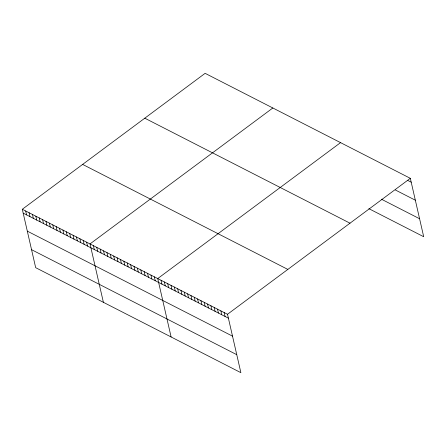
<?xml version="1.0" encoding="UTF-8"?>
<svg xmlns="http://www.w3.org/2000/svg" width="446" height="446" viewBox="0 0 446 446"><rect width="100%" height="100%" fill="white"/><g stroke="black" fill="none" stroke-linecap="round" stroke-linejoin="round"><path stroke-width="0.67" d="M22.3 209.274L227.505 314.274L240.879 372.672L35.674 267.667L22.3 209.274L205.121 73.328L410.326 178.333L423.7 236.726L368.881 208.678M272.84 107.982L90.02 243.923L103.394 302.321M340.554 142.631L157.733 278.572L171.108 336.97M227.505 314.274L410.326 178.333M407.889 180.507L411.212 182.208M395.401 190.002L415.332 200.198M381.375 199.184L419.58 218.735M144.794 118.19L349.993 223.19M82.633 164.412L287.832 269.412M23.186 213.149L228.391 318.149M27.306 231.139L232.511 336.145M31.555 249.676L236.759 354.676M224.182 312.574L225.068 316.454M220.859 310.873L221.746 314.753M217.536 309.173L218.423 313.053M214.214 307.472L215.1 311.353M210.891 305.772L211.778 309.652M207.568 304.072L208.455 307.952M204.246 302.371L205.132 306.251M200.923 300.671L201.809 304.551M197.6 298.976L198.492 302.851M194.278 297.276L195.17 301.15M190.955 295.575L191.847 299.45M187.632 293.875L188.524 297.75M184.31 292.175L185.201 296.049M180.992 290.474L181.879 294.349M177.67 288.774L178.556 292.648M174.347 287.073L175.233 290.954M171.024 285.373L171.911 289.253M167.702 283.673L168.588 287.553M164.379 281.972L165.265 285.853M161.056 280.272L161.943 284.152M154.349 276.843L155.236 280.718M150.96 275.11L151.852 278.984M147.576 273.376L148.462 277.256M144.192 271.642L145.078 275.522M140.802 269.908L141.694 273.788M137.418 268.18L138.305 272.054M134.034 266.446L134.921 270.321M130.645 264.712L131.537 268.592M127.261 262.978L128.147 266.859M123.876 261.25L124.763 265.125M120.487 259.516L121.379 263.391M117.103 257.782L117.989 261.663M113.719 256.049L114.605 259.929M110.329 254.32L111.221 258.195M106.945 252.587L107.832 256.461M103.561 250.853L104.448 254.733M100.172 249.119L101.064 252.999M96.788 247.391L97.674 251.265M93.404 245.657L94.29 249.531M86.63 242.189L87.516 246.069M83.246 240.455L84.132 244.336M79.862 238.727L80.748 242.602M76.472 236.993L77.364 240.868M73.088 235.259L73.975 239.14M69.704 233.526L70.591 237.406M66.315 231.797L67.207 235.672M62.931 230.064L63.817 233.938M59.547 228.33L60.433 232.21M56.157 226.596L57.049 230.476M52.773 224.868L53.659 228.742M49.389 223.134L50.275 227.008M45.999 221.4L46.891 225.28M42.615 219.666L43.502 223.546M39.231 217.938L40.118 221.813M35.842 216.204L36.734 220.079M32.458 214.47L33.344 218.35M29.074 212.736L29.96 216.617M25.684 211.003L26.576 214.883"/></g></svg>
